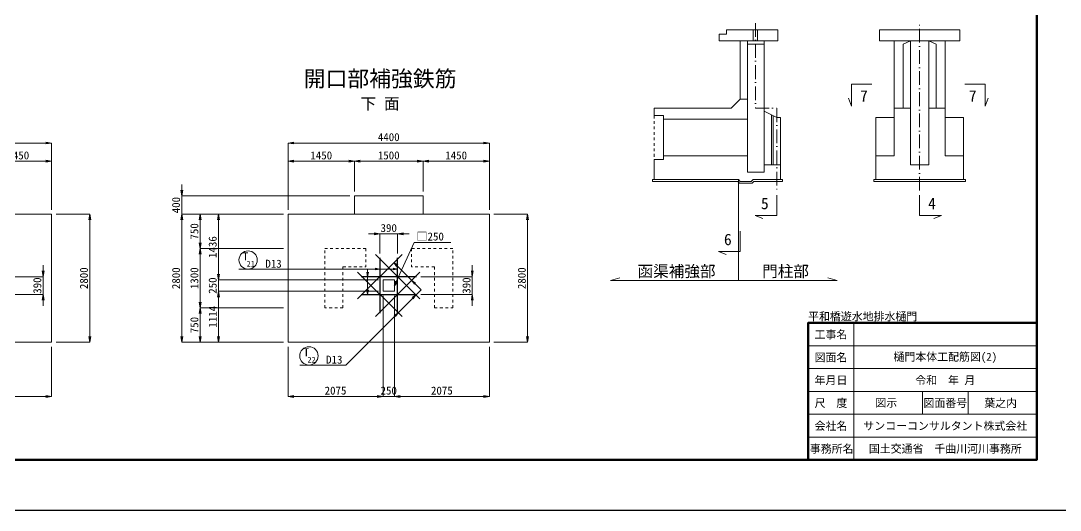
# Model space of a CAD drawing. Header units: millimetres. Extents: x 169470 to 758170, y -17820 to 11880.
# Drawn here: x 230330 to 253057, y -17820 to -7109 of the extents above; entities that cross this region are included whole.
import ezdxf
from ezdxf.enums import TextEntityAlignment as Align

# ---------------------------------------------------------------- set-up
doc = ezdxf.new("R2010")
doc.units = ezdxf.units.MM
doc.header["$LTSCALE"] = 50
doc.header["$PDSIZE"] = 300
doc.linetypes.add('SXF_一点短鎖線', pattern=[9.25, 6, -1.5, 0.25, -1.5])
doc.linetypes.add('SXF_跳び破線', pattern=[12, 6, -6])
doc.layers.get('Defpoints').update_dxf_attribs({"color": 151})
for name, color, linetype, lineweight in [('D-BGD', 7, 'Continuous', 13), ('D-BMK', 2, 'SXF_一点短鎖線', 13), ('D-STR-DIM', 7, 'Continuous', 13), ('D-STR-HTXT', 7, 'Continuous', 13), ('D-STR-STR5', 2, 'Continuous', 25), ('D-STR-TXT', 7, 'Continuous', 13), ('D-TTL', 2, 'Continuous', 140), ('D-TTL-FRAM', 2, 'Continuous', 50), ('D-TTL-LINE', 7, 'Continuous', 13), ('D-TTL-TXT', 7, 'Continuous', 13)]:
    doc.layers.add(name, color=color, linetype=linetype, lineweight=lineweight)
doc.styles.add('MS ゴシック', font='MS Gothic.ttf')
doc.styles.add('YOKO_GOTHIC', font='MS Gothic.ttf')
doc.dimstyles.new('DIM-50', dxfattribs={"dimscale": 50, "dimtxt": 3.5, "dimasz": 2.5, "dimexe": 0, "dimexo": 2, "dimgap": 0.8, "dimtad": 1, "dimdec": 0, "dimzin": 1, "dimdsep": 46, "dimtxsty": 'MS ゴシック', "dimblk": 'OPEN', "dimcen": 0.1, "dimclrd": 256, "dimclre": 256, "dimclrt": 256, "dimaunit": 1, "dimadec": 3, "dimazin": 0, "dimtfac": 1, "dimtdec": 0, "dimtix": 1, "dimtmove": 2, "dimatfit": 3, "dimldrblk": 'OPEN', "dimfxl": 1, "dimlwd": -1, "dimlwe": -1, "dimarcsym": 2})
doc.dimstyles.new('S50', dxfattribs={"dimscale": 50, "dimtxt": 3.5, "dimasz": 2, "dimexe": 1, "dimexo": 1, "dimgap": 1, "dimtad": 1, "dimdec": 0, "dimzin": 1, "dimdsep": 46, "dimtxsty": 'YOKO_GOTHIC', "dimblk": 'OPEN', "dimcen": 0, "dimclrd": 256, "dimclre": 256, "dimclrt": 256, "dimaunit": 1, "dimadec": 3, "dimazin": 0, "dimtfac": 1, "dimtdec": 0, "dimtix": 1, "dimtmove": 2, "dimatfit": 3, "dimldrblk": 'OPEN', "dimfxl": 1, "dimlwd": -1, "dimlwe": -1, "dimarcsym": 0})

# ---------------------------------------------------------------- blocks, each defined once
blk = doc.blocks.new('_Open')
at = {"color": 0, "linetype": 'ByBlock', "lineweight": -2}
for p, q in [((-1, 0.17), (0, 0)), ((-1, -0.17), (0, 0)), ((0, 0), (-1, 0))]:
    blk.add_line(p, q, dxfattribs=at)
blk = doc.blocks.new('*D1978')
at = {"layer": 'D-STR-DIM', "transparency": 16777216}
for p, q in [((236175, -11243), (236175, -10184)), ((236300, -10184), (237500, -10184)), ((237625, -10843), (237625, -10184))]:
    blk.add_line(p, q, dxfattribs=at)
at = {"layer": 'Defpoints', "color": 0, "transparency": 16777216}
for p in [(237625, -10184), (237625, -10943), (236175, -11343)]:
    blk.add_point(p, dxfattribs=at)
at = {"layer": 'D-STR-DIM', "transparency": 16777216, "xscale": 125, "yscale": 125, "zscale": 125, "rotation": 180}
blk.add_blockref('_Open', (236175, -10184), dxfattribs=at)
at = {"layer": 'D-STR-DIM', "transparency": 16777216, "xscale": 125, "yscale": 125, "zscale": 125}
blk.add_blockref('_Open', (237625, -10184), dxfattribs=at)
at = {"layer": 'D-STR-DIM', "transparency": 16777216, "insert": (236900, -10056), "char_height": 175, "attachment_point": 5, "style": 'MS ゴシック'}
blk.add_mtext('1450', dxfattribs=at)
blk = doc.blocks.new('*D1979')
at = {"layer": 'D-STR-DIM', "transparency": 16777216}
for p, q in [((237625, -10843), (237625, -10184)), ((237750, -10184), (239000, -10184)), ((239125, -10843), (239125, -10184))]:
    blk.add_line(p, q, dxfattribs=at)
at = {"layer": 'Defpoints', "color": 0, "transparency": 16777216}
for p in [(239125, -10184), (237625, -10943), (239125, -10943)]:
    blk.add_point(p, dxfattribs=at)
at = {"layer": 'D-STR-DIM', "transparency": 16777216, "xscale": 125, "yscale": 125, "zscale": 125, "rotation": 180}
blk.add_blockref('_Open', (237625, -10184), dxfattribs=at)
at = {"layer": 'D-STR-DIM', "transparency": 16777216, "xscale": 125, "yscale": 125, "zscale": 125}
blk.add_blockref('_Open', (239125, -10184), dxfattribs=at)
at = {"layer": 'D-STR-DIM', "transparency": 16777216, "insert": (238375, -10056), "char_height": 175, "attachment_point": 5, "style": 'MS ゴシック'}
blk.add_mtext('1500', dxfattribs=at)
blk = doc.blocks.new('*D1980')
at = {"layer": 'D-STR-DIM', "transparency": 16777216}
for p, q in [((239125, -10843), (239125, -10184)), ((239250, -10184), (240450, -10184)), ((240575, -11243), (240575, -10184))]:
    blk.add_line(p, q, dxfattribs=at)
at = {"layer": 'Defpoints', "color": 0, "transparency": 16777216}
for p in [(240575, -10184), (239125, -10943), (240575, -11343)]:
    blk.add_point(p, dxfattribs=at)
at = {"layer": 'D-STR-DIM', "transparency": 16777216, "xscale": 125, "yscale": 125, "zscale": 125, "rotation": 180}
blk.add_blockref('_Open', (239125, -10184), dxfattribs=at)
at = {"layer": 'D-STR-DIM', "transparency": 16777216, "xscale": 125, "yscale": 125, "zscale": 125}
blk.add_blockref('_Open', (240575, -10184), dxfattribs=at)
at = {"layer": 'D-STR-DIM', "transparency": 16777216, "insert": (239850, -10056), "char_height": 175, "attachment_point": 5, "style": 'MS ゴシック'}
blk.add_mtext('1450', dxfattribs=at)
blk = doc.blocks.new('*D1597')
at = {"layer": 'D-STR-DIM', "transparency": 16777216}
for p, q in [((236175, -11243), (236175, -9784)), ((236300, -9784), (240450, -9784)), ((240575, -11243), (240575, -9784))]:
    blk.add_line(p, q, dxfattribs=at)
at = {"layer": 'Defpoints', "color": 0, "transparency": 16777216}
for p in [(240575, -9784), (236175, -11343), (240575, -11343)]:
    blk.add_point(p, dxfattribs=at)
at = {"layer": 'D-STR-DIM', "transparency": 16777216, "xscale": 125, "yscale": 125, "zscale": 125, "rotation": 180}
blk.add_blockref('_Open', (236175, -9784), dxfattribs=at)
at = {"layer": 'D-STR-DIM', "transparency": 16777216, "xscale": 125, "yscale": 125, "zscale": 125}
blk.add_blockref('_Open', (240575, -9784), dxfattribs=at)
at = {"layer": 'D-STR-DIM', "transparency": 16777216, "insert": (238375, -9656), "char_height": 175, "attachment_point": 5, "style": 'MS ゴシック'}
blk.add_mtext('4400', dxfattribs=at)
blk = doc.blocks.new('*D1598')
at = {"layer": 'D-STR-DIM', "transparency": 16777216}
for p, q in [((233853, -10818), (233853, -10693)), ((237525, -10943), (233853, -10943)), ((233853, -10943), (233853, -11343)), ((236075, -11343), (233853, -11343)), ((233853, -11468), (233853, -11593))]:
    blk.add_line(p, q, dxfattribs=at)
at = {"layer": 'Defpoints', "color": 0, "transparency": 16777216}
for p in [(237625, -10943), (233853, -11343), (236175, -11343)]:
    blk.add_point(p, dxfattribs=at)
at = {"layer": 'D-STR-DIM', "transparency": 16777216, "xscale": 125, "yscale": 125, "zscale": 125}
for p, rotation in [((233853, -10943), 270), ((233853, -11343), 90)]:
    blk.add_blockref('_Open', p, dxfattribs=dict(at, rotation=rotation))
at = {"layer": 'D-STR-DIM', "transparency": 16777216, "insert": (233726, -11143), "char_height": 175, "attachment_point": 5, "rotation": 90, "style": 'MS ゴシック'}
blk.add_mtext('400', dxfattribs=at)
blk = doc.blocks.new('*D1599')
at = {"layer": 'D-STR-DIM', "transparency": 16777216}
for p, q in [((236075, -11343), (233853, -11343)), ((233853, -11468), (233853, -14018)), ((236075, -14143), (233853, -14143))]:
    blk.add_line(p, q, dxfattribs=at)
at = {"layer": 'Defpoints', "color": 0, "transparency": 16777216}
for p in [(236175, -11343), (233853, -14143), (236175, -14143)]:
    blk.add_point(p, dxfattribs=at)
at = {"layer": 'D-STR-DIM', "transparency": 16777216, "xscale": 125, "yscale": 125, "zscale": 125}
for p, rotation in [((233853, -11343), 90), ((233853, -14143), 270)]:
    blk.add_blockref('_Open', p, dxfattribs=dict(at, rotation=rotation))
at = {"layer": 'D-STR-DIM', "transparency": 16777216, "insert": (233726, -12743), "char_height": 175, "attachment_point": 5, "rotation": 90, "style": 'MS ゴシック'}
blk.add_mtext('2800', dxfattribs=at)
blk = doc.blocks.new('*D1600')
at = {"layer": 'D-STR-DIM', "transparency": 16777216}
for p, q in [((236075, -11343), (234253, -11343)), ((234253, -11468), (234253, -11968)), ((236075, -12093), (234253, -12093))]:
    blk.add_line(p, q, dxfattribs=at)
at = {"layer": 'Defpoints', "color": 0, "transparency": 16777216}
for p in [(236175, -11343), (234253, -12093), (236175, -12093)]:
    blk.add_point(p, dxfattribs=at)
at = {"layer": 'D-STR-DIM', "transparency": 16777216, "xscale": 125, "yscale": 125, "zscale": 125}
for p, rotation in [((234253, -11343), 90), ((234253, -12093), 270)]:
    blk.add_blockref('_Open', p, dxfattribs=dict(at, rotation=rotation))
at = {"layer": 'D-STR-DIM', "transparency": 16777216, "insert": (234126, -11718), "char_height": 175, "attachment_point": 5, "rotation": 90, "style": 'MS ゴシック'}
blk.add_mtext('750', dxfattribs=at)
blk = doc.blocks.new('*D1601')
at = {"layer": 'D-STR-DIM', "transparency": 16777216}
for p, q in [((236075, -13393), (234253, -13393)), ((234253, -13518), (234253, -14018)), ((236075, -14143), (234253, -14143))]:
    blk.add_line(p, q, dxfattribs=at)
at = {"layer": 'Defpoints', "color": 0, "transparency": 16777216}
for p in [(236175, -13393), (234253, -14143), (236175, -14143)]:
    blk.add_point(p, dxfattribs=at)
at = {"layer": 'D-STR-DIM', "transparency": 16777216, "xscale": 125, "yscale": 125, "zscale": 125}
for p, rotation in [((234253, -13393), 90), ((234253, -14143), 270)]:
    blk.add_blockref('_Open', p, dxfattribs=dict(at, rotation=rotation))
at = {"layer": 'D-STR-DIM', "transparency": 16777216, "insert": (234126, -13768), "char_height": 175, "attachment_point": 5, "rotation": 90, "style": 'MS ゴシック'}
blk.add_mtext('750', dxfattribs=at)
blk = doc.blocks.new('*D1602')
at = {"layer": 'D-STR-DIM', "transparency": 16777216}
for p, q in [((238250, -13129), (238250, -15331)), ((236175, -14243), (236175, -15331)), ((236300, -15331), (238125, -15331))]:
    blk.add_line(p, q, dxfattribs=at)
at = {"layer": 'Defpoints', "color": 0, "transparency": 16777216}
for p in [(238250, -13029), (236175, -14143), (238250, -15331)]:
    blk.add_point(p, dxfattribs=at)
at = {"layer": 'D-STR-DIM', "transparency": 16777216, "xscale": 125, "yscale": 125, "zscale": 125, "rotation": 180}
blk.add_blockref('_Open', (236175, -15331), dxfattribs=at)
at = {"layer": 'D-STR-DIM', "transparency": 16777216, "xscale": 125, "yscale": 125, "zscale": 125}
blk.add_blockref('_Open', (238250, -15331), dxfattribs=at)
at = {"layer": 'D-STR-DIM', "transparency": 16777216, "insert": (237212, -15203), "char_height": 175, "attachment_point": 5, "style": 'MS ゴシック'}
blk.add_mtext('2075', dxfattribs=at)
blk = doc.blocks.new('*D1603')
at = {"layer": 'D-STR-DIM', "transparency": 16777216}
for p, q in [((238500, -13129), (238500, -15331)), ((240575, -14243), (240575, -15331)), ((238625, -15331), (240450, -15331))]:
    blk.add_line(p, q, dxfattribs=at)
at = {"layer": 'Defpoints', "color": 0, "transparency": 16777216}
for p in [(238500, -13029), (240575, -14143), (240575, -15331)]:
    blk.add_point(p, dxfattribs=at)
at = {"layer": 'D-STR-DIM', "transparency": 16777216, "xscale": 125, "yscale": 125, "zscale": 125, "rotation": 180}
blk.add_blockref('_Open', (238500, -15331), dxfattribs=at)
at = {"layer": 'D-STR-DIM', "transparency": 16777216, "xscale": 125, "yscale": 125, "zscale": 125}
blk.add_blockref('_Open', (240575, -15331), dxfattribs=at)
at = {"layer": 'D-STR-DIM', "transparency": 16777216, "insert": (239537, -15203), "char_height": 175, "attachment_point": 5, "style": 'MS ゴシック'}
blk.add_mtext('2075', dxfattribs=at)
blk = doc.blocks.new('*D1604')
at = {"layer": 'D-STR-DIM', "transparency": 16777216}
for p, q in [((240675, -11343), (241412, -11343)), ((241412, -14018), (241412, -11468)), ((240675, -14143), (241412, -14143))]:
    blk.add_line(p, q, dxfattribs=at)
at = {"layer": 'Defpoints', "color": 0, "transparency": 16777216}
for p in [(240575, -11343), (241412, -11343), (240575, -14143)]:
    blk.add_point(p, dxfattribs=at)
at = {"layer": 'D-STR-DIM', "transparency": 16777216, "xscale": 125, "yscale": 125, "zscale": 125}
for p, rotation in [((241412, -11343), 90), ((241412, -14143), 270)]:
    blk.add_blockref('_Open', p, dxfattribs=dict(at, rotation=rotation))
at = {"layer": 'D-STR-DIM', "transparency": 16777216, "insert": (241285, -12743), "char_height": 175, "attachment_point": 5, "rotation": 90, "style": 'MS ゴシック'}
blk.add_mtext('2800', dxfattribs=at)
blk = doc.blocks.new('*D1540')
at = {"layer": 'D-STR-DIM', "transparency": 16777216}
for p, q in [((236075, -12093), (234253, -12093)), ((234253, -12218), (234253, -13268)), ((236075, -13393), (234253, -13393))]:
    blk.add_line(p, q, dxfattribs=at)
at = {"layer": 'Defpoints', "color": 0, "transparency": 16777216}
for p in [(236175, -12093), (234253, -13393), (236175, -13393)]:
    blk.add_point(p, dxfattribs=at)
at = {"layer": 'D-STR-DIM', "transparency": 16777216, "xscale": 125, "yscale": 125, "zscale": 125}
for p, rotation in [((234253, -12093), 90), ((234253, -13393), 270)]:
    blk.add_blockref('_Open', p, dxfattribs=dict(at, rotation=rotation))
at = {"layer": 'D-STR-DIM', "transparency": 16777216, "insert": (234126, -12743), "char_height": 175, "attachment_point": 5, "rotation": 90, "style": 'MS ゴシック'}
blk.add_mtext('1300', dxfattribs=at)
blk = doc.blocks.new('*D1541')
at = {"layer": 'D-STR-DIM', "transparency": 16777216}
for p, q in [((236075, -11343), (234653, -11343)), ((234653, -11468), (234653, -12654)), ((238150, -12779), (234653, -12779))]:
    blk.add_line(p, q, dxfattribs=at)
at = {"layer": 'Defpoints', "color": 0, "transparency": 16777216}
for p in [(236175, -11343), (234653, -12779), (238250, -12779)]:
    blk.add_point(p, dxfattribs=at)
at = {"layer": 'D-STR-DIM', "transparency": 16777216, "xscale": 125, "yscale": 125, "zscale": 125}
for p, rotation in [((234653, -11343), 90), ((234653, -12779), 270)]:
    blk.add_blockref('_Open', p, dxfattribs=dict(at, rotation=rotation))
at = {"layer": 'D-STR-DIM', "transparency": 16777216, "insert": (234526, -12061), "char_height": 175, "attachment_point": 5, "rotation": 90, "style": 'MS ゴシック'}
blk.add_mtext('1436', dxfattribs=at)
blk = doc.blocks.new('*D1542')
at = {"layer": 'D-STR-DIM', "transparency": 16777216}
for p, q in [((238150, -13029), (234653, -13029)), ((234653, -13154), (234653, -14018)), ((236075, -14143), (234653, -14143))]:
    blk.add_line(p, q, dxfattribs=at)
at = {"layer": 'Defpoints', "color": 0, "transparency": 16777216}
for p in [(238250, -13029), (234653, -14143), (236175, -14143)]:
    blk.add_point(p, dxfattribs=at)
at = {"layer": 'D-STR-DIM', "transparency": 16777216, "xscale": 125, "yscale": 125, "zscale": 125}
for p, rotation in [((234653, -13029), 90), ((234653, -14143), 270)]:
    blk.add_blockref('_Open', p, dxfattribs=dict(at, rotation=rotation))
at = {"layer": 'D-STR-DIM', "transparency": 16777216, "insert": (234526, -13586), "char_height": 175, "attachment_point": 5, "rotation": 90, "style": 'MS ゴシック'}
blk.add_mtext('1114', dxfattribs=at)
blk = doc.blocks.new('*D1976')
at = {"layer": 'D-STR-DIM', "transparency": 16777216}
for p, q in [((238055, -11774), (237930, -11774)), ((238180, -12199), (238180, -11774)), ((238180, -11774), (238570, -11774)), ((238570, -12199), (238570, -11774)), ((238695, -11774), (238820, -11774))]:
    blk.add_line(p, q, dxfattribs=at)
at = {"layer": 'Defpoints', "color": 0, "transparency": 16777216}
for p in [(238570, -11774), (238180, -12299), (238570, -12299)]:
    blk.add_point(p, dxfattribs=at)
at = {"layer": 'D-STR-DIM', "transparency": 16777216, "xscale": 125, "yscale": 125, "zscale": 125}
blk.add_blockref('_Open', (238180, -11774), dxfattribs=at)
at = {"layer": 'D-STR-DIM', "transparency": 16777216, "xscale": 125, "yscale": 125, "zscale": 125, "rotation": 180}
blk.add_blockref('_Open', (238570, -11774), dxfattribs=at)
at = {"layer": 'D-STR-DIM', "transparency": 16777216, "insert": (238375, -11646), "char_height": 175, "attachment_point": 5, "style": 'MS ゴシック'}
blk.add_mtext('390', dxfattribs=at)
blk = doc.blocks.new('*D1977')
at = {"layer": 'D-STR-DIM', "transparency": 16777216}
for p, q in [((240203, -12584), (240203, -12459)), ((239080, -12709), (240203, -12709)), ((240203, -12709), (240203, -13099)), ((239080, -13099), (240203, -13099)), ((240203, -13224), (240203, -13349))]:
    blk.add_line(p, q, dxfattribs=at)
at = {"layer": 'Defpoints', "color": 0, "transparency": 16777216}
for p in [(238980, -12709), (238980, -13099), (240203, -13099)]:
    blk.add_point(p, dxfattribs=at)
at = {"layer": 'D-STR-DIM', "transparency": 16777216, "xscale": 125, "yscale": 125, "zscale": 125}
for p, rotation in [((240203, -12709), 270), ((240203, -13099), 90)]:
    blk.add_blockref('_Open', p, dxfattribs=dict(at, rotation=rotation))
at = {"layer": 'D-STR-DIM', "transparency": 16777216, "insert": (240076, -12904), "char_height": 175, "attachment_point": 5, "rotation": 90, "style": 'MS ゴシック'}
blk.add_mtext('390', dxfattribs=at)
blk = doc.blocks.new('*D1937')
at = {"layer": 'D-STR-DIM', "transparency": 16777216}
for p, q in [((234653, -12654), (234653, -12529)), ((238150, -12779), (234653, -12779)), ((234653, -12779), (234653, -13029)), ((238150, -13029), (234653, -13029)), ((234653, -13154), (234653, -13279))]:
    blk.add_line(p, q, dxfattribs=at)
at = {"layer": 'Defpoints', "color": 0, "transparency": 16777216}
for p in [(238250, -12779), (234653, -13029), (238250, -13029)]:
    blk.add_point(p, dxfattribs=at)
at = {"layer": 'D-STR-DIM', "transparency": 16777216, "xscale": 125, "yscale": 125, "zscale": 125}
for p, rotation in [((234653, -12779), 270), ((234653, -13029), 90)]:
    blk.add_blockref('_Open', p, dxfattribs=dict(at, rotation=rotation))
at = {"layer": 'D-STR-DIM', "transparency": 16777216, "insert": (234526, -12904), "char_height": 175, "attachment_point": 5, "rotation": 90, "style": 'MS ゴシック'}
blk.add_mtext('250', dxfattribs=at)
blk = doc.blocks.new('*D1938')
at = {"layer": 'D-STR-DIM', "transparency": 16777216}
for p, q in [((238250, -13129), (238250, -15331)), ((238500, -13129), (238500, -15331)), ((238125, -15331), (238000, -15331)), ((238500, -15331), (238250, -15331)), ((238625, -15331), (238750, -15331))]:
    blk.add_line(p, q, dxfattribs=at)
at = {"layer": 'Defpoints', "color": 0, "transparency": 16777216}
for p in [(238250, -13029), (238500, -13029), (238250, -15331)]:
    blk.add_point(p, dxfattribs=at)
at = {"layer": 'D-STR-DIM', "transparency": 16777216, "xscale": 125, "yscale": 125, "zscale": 125}
blk.add_blockref('_Open', (238250, -15331), dxfattribs=at)
at = {"layer": 'D-STR-DIM', "transparency": 16777216, "xscale": 125, "yscale": 125, "zscale": 125, "rotation": 180}
blk.add_blockref('_Open', (238500, -15331), dxfattribs=at)
at = {"layer": 'D-STR-DIM', "transparency": 16777216, "insert": (238375, -15203), "char_height": 175, "attachment_point": 5, "style": 'MS ゴシック'}
blk.add_mtext('250', dxfattribs=at)
blk = doc.blocks.new('*D2679')
at = {"layer": 'D-STR-DIM', "transparency": 16777216}
for p, q in [((229551, -10843), (229551, -10184)), ((229676, -10184), (230876, -10184)), ((231001, -11243), (231001, -10184))]:
    blk.add_line(p, q, dxfattribs=at)
at = {"layer": 'Defpoints', "color": 0, "transparency": 16777216}
for p in [(231001, -10184), (229551, -10943), (231001, -11343)]:
    blk.add_point(p, dxfattribs=at)
at = {"layer": 'D-STR-DIM', "transparency": 16777216, "xscale": 125, "yscale": 125, "zscale": 125, "rotation": 180}
blk.add_blockref('_Open', (229551, -10184), dxfattribs=at)
at = {"layer": 'D-STR-DIM', "transparency": 16777216, "xscale": 125, "yscale": 125, "zscale": 125}
blk.add_blockref('_Open', (231001, -10184), dxfattribs=at)
at = {"layer": 'D-STR-DIM', "transparency": 16777216, "insert": (230276, -10056), "char_height": 175, "attachment_point": 5, "style": 'MS ゴシック'}
blk.add_mtext('1450', dxfattribs=at)
blk = doc.blocks.new('*D2666')
at = {"layer": 'D-STR-DIM', "transparency": 16777216}
for p, q in [((226602, -11243), (226602, -9784)), ((226727, -9784), (230876, -9784)), ((231001, -11243), (231001, -9784))]:
    blk.add_line(p, q, dxfattribs=at)
at = {"layer": 'Defpoints', "color": 0, "transparency": 16777216}
for p in [(231001, -9784), (226602, -11343), (231001, -11343)]:
    blk.add_point(p, dxfattribs=at)
at = {"layer": 'D-STR-DIM', "transparency": 16777216, "xscale": 125, "yscale": 125, "zscale": 125, "rotation": 180}
blk.add_blockref('_Open', (226602, -9784), dxfattribs=at)
at = {"layer": 'D-STR-DIM', "transparency": 16777216, "xscale": 125, "yscale": 125, "zscale": 125}
blk.add_blockref('_Open', (231001, -9784), dxfattribs=at)
at = {"layer": 'D-STR-DIM', "transparency": 16777216, "insert": (228801, -9656), "char_height": 175, "attachment_point": 5, "style": 'MS ゴシック'}
blk.add_mtext('4400', dxfattribs=at)
blk = doc.blocks.new('*D2672')
at = {"layer": 'D-STR-DIM', "transparency": 16777216}
for p, q in [((228926, -13129), (228926, -15331)), ((231001, -14243), (231001, -15331)), ((229051, -15331), (230876, -15331))]:
    blk.add_line(p, q, dxfattribs=at)
at = {"layer": 'Defpoints', "color": 0, "transparency": 16777216}
for p in [(228926, -13029), (231001, -14143), (231001, -15331)]:
    blk.add_point(p, dxfattribs=at)
at = {"layer": 'D-STR-DIM', "transparency": 16777216, "xscale": 125, "yscale": 125, "zscale": 125, "rotation": 180}
blk.add_blockref('_Open', (228926, -15331), dxfattribs=at)
at = {"layer": 'D-STR-DIM', "transparency": 16777216, "xscale": 125, "yscale": 125, "zscale": 125}
blk.add_blockref('_Open', (231001, -15331), dxfattribs=at)
at = {"layer": 'D-STR-DIM', "transparency": 16777216, "insert": (229964, -15203), "char_height": 175, "attachment_point": 5, "style": 'MS ゴシック'}
blk.add_mtext('2075', dxfattribs=at)
blk = doc.blocks.new('*D2673')
at = {"layer": 'D-STR-DIM', "transparency": 16777216}
for p, q in [((231101, -11343), (231839, -11343)), ((231839, -14018), (231839, -11468)), ((231101, -14143), (231839, -14143))]:
    blk.add_line(p, q, dxfattribs=at)
at = {"layer": 'Defpoints', "color": 0, "transparency": 16777216}
for p in [(231001, -11343), (231839, -11343), (231001, -14143)]:
    blk.add_point(p, dxfattribs=at)
at = {"layer": 'D-STR-DIM', "transparency": 16777216, "xscale": 125, "yscale": 125, "zscale": 125}
for p, rotation in [((231839, -11343), 90), ((231839, -14143), 270)]:
    blk.add_blockref('_Open', p, dxfattribs=dict(at, rotation=rotation))
at = {"layer": 'D-STR-DIM', "transparency": 16777216, "insert": (231711, -12743), "char_height": 175, "attachment_point": 5, "rotation": 90, "style": 'MS ゴシック'}
blk.add_mtext('2800', dxfattribs=at)
blk = doc.blocks.new('*D2681')
at = {"layer": 'D-STR-DIM', "transparency": 16777216}
for p, q in [((230820, -12584), (230820, -12459)), ((229696, -12709), (230820, -12709)), ((230820, -12709), (230820, -13099)), ((229696, -13099), (230820, -13099)), ((230820, -13224), (230820, -13349))]:
    blk.add_line(p, q, dxfattribs=at)
at = {"layer": 'Defpoints', "color": 0, "transparency": 16777216}
for p in [(229596, -12709), (229596, -13099), (230820, -13099)]:
    blk.add_point(p, dxfattribs=at)
at = {"layer": 'D-STR-DIM', "transparency": 16777216, "xscale": 125, "yscale": 125, "zscale": 125}
for p, rotation in [((230820, -12709), 270), ((230820, -13099), 90)]:
    blk.add_blockref('_Open', p, dxfattribs=dict(at, rotation=rotation))
at = {"layer": 'D-STR-DIM', "transparency": 16777216, "insert": (230692, -12904), "char_height": 175, "attachment_point": 5, "rotation": 90, "style": 'MS ゴシック'}
blk.add_mtext('390', dxfattribs=at)

msp = doc.modelspace()

# ---------------------------------------------------------------- linework, layer by layer
at = {"layer": 'D-BGD'}
for p, q in [((245601.8, -7404.46), (245601.8, -7544.46)), ((245601.8, -7404.46), (245761.8, -7404.46)), ((245761.8, -7304.46), (246881.8, -7304.46)), ((245761.8, -7304.46), (245761.8, -7404.46)), ((246881.8, -7304.46), (246881.8, -7544.46)), ((245601.8, -7544.46), (246881.8, -7544.46)), ((246061.8, -7544.46), (246061.8, -8824.46)), ((246221.8, -7544.46), (246221.8, -10424.46)), ((246221.8, -7624.46), (246581.8, -7624.46)), ((246581.8, -7544.46), (246581.8, -10424.46)), ((246061.8, -8824.46), (245861.8, -9024.46)), ((246061.8, -8824.46), (246221.8, -8824.46)), ((244181.68, -9184.46), (244181.68, -9024.46)), ((244181.68, -9024.46), (245861.8, -9024.46)), ((244181.68, -9104.46), (244181.68, -9064.46)), ((246581.8, -9024.46), (246581.8, -10424.46)), ((246581.8, -9084.46), (246861.8, -9224.46)), ((249423.47, -9224.46), (249423.47, -9064.46)), ((250543.47, -9224.46), (250543.47, -9024.46)), ((246221.8, -9264.46), (244381.68, -9264.46)), ((246741.8, -10264.46), (246741.8, -9164.46)), ((246781.8, -10264.46), (246781.8, -9184.46)), ((246861.8, -9224.46), (246941.8, -9224.46)), ((246941.8, -9224.46), (246941.8, -10584.46)), ((249423.47, -9224.46), (249423.47, -10064.46)), ((250543.47, -9224.46), (250543.47, -10064.46)), ((244181.68, -10144.46), (244181.68, -10584.46)), ((246221.8, -10064.46), (244381.68, -10064.46)), ((249023.47, -10584.46), (249023.47, -10064.46)), ((249423.47, -10064.46), (249023.47, -10064.46)), ((250543.47, -10064.46), (250943.47, -10064.46)), ((250943.47, -10584.46), (250943.47, -10064.46)), ((246581.8, -10424.46), (246221.8, -10424.46)), ((246941.8, -10264.46), (246581.8, -10264.46)), ((244181.68, -10584.46), (244141.68, -10584.46)), ((244141.68, -10624.46), (244141.68, -10584.46)), ((246005.23, -10624.46), (244141.68, -10624.46)), ((246021.8, -10584.46), (244181.68, -10584.46)), ((246005.23, -10624.46), (246045.23, -10664.46)), ((246021.8, -10584.46), (246061.8, -10624.46)), ((246045.23, -10664.46), (246318.37, -10664.46)), ((246061.8, -10624.46), (246301.8, -10624.46)), ((246301.8, -10624.46), (246341.8, -10584.46)), ((246318.37, -10664.46), (246358.37, -10624.46)), ((246941.8, -10584.46), (246341.8, -10584.46)), ((246981.8, -10624.46), (246358.37, -10624.46)), ((246981.8, -10584.46), (246941.8, -10584.46)), ((246981.8, -10584.46), (246981.8, -10624.46)), ((231001.37, -11343.16), (226601.58, -11343.16)), ((231001.37, -14143.04), (231001.37, -11343.16)), ((240574.83, -11343.16), (236175.04, -11343.16)), ((236175.04, -11343.16), (236175.04, -14143.04)), ((240574.83, -14143.04), (240574.83, -11343.16)), ((226601.58, -14143.04), (231001.37, -14143.04)), ((236175.04, -14143.04), (240574.83, -14143.04))]:
    msp.add_line(p, q, dxfattribs=at)
at = {"layer": 'D-BGD', "ltscale": 0.2}
for p, q in [((246341.8, -7544.46), (246341.8, -7304.46)), ((246441.8, -7544.46), (246441.8, -7304.46))]:
    msp.add_line(p, q, dxfattribs=at)
at = {"layer": 'D-BGD', "ltscale": 1500}
for p, q in [((250863.42, -7304.46), (249103.51, -7304.46)), ((249103.51, -7304.46), (249103.51, -7544.46)), ((250863.42, -7304.46), (250863.42, -7544.46)), ((250863.42, -7544.46), (249103.51, -7544.46)), ((249423.47, -7544.46), (249423.47, -8824.46)), ((249623.47, -7624.46), (249783.47, -7544.46)), ((249623.47, -7624.46), (249623.47, -9024.46)), ((249783.47, -7544.46), (249783.47, -9324.46)), ((250183.47, -7544.46), (250183.47, -9324.46)), ((250183.47, -7544.46), (250343.47, -7624.46)), ((250343.47, -7624.46), (250343.47, -9024.46)), ((250543.47, -7544.46), (250543.47, -8824.46)), ((249423.47, -8824.46), (249423.47, -9064.46)), ((250543.47, -8824.46), (250543.47, -9024.46)), ((249783.47, -9024.46), (249423.47, -9024.46)), ((250543.47, -9024.46), (250183.47, -9024.46)), ((249783.47, -10264.46), (249783.47, -9324.46)), ((250183.47, -10264.46), (250183.47, -9324.46)), ((250183.47, -10264.46), (249783.47, -10264.46)), ((249023.47, -10584.46), (250943.47, -10584.46))]:
    msp.add_line(p, q, dxfattribs=at)
at = {"layer": 'D-BGD', "linetype": 'SXF_跳び破線', "ltscale": 0.2}
for p, q in [((244181.68, -9184.46), (244181.68, -10144.46)), ((237374.93, -13393.04), (237374.93, -12493.04)), ((237374.93, -12493.04), (237874.93, -12493.04)), ((239374.93, -12493.04), (238874.93, -12493.04)), ((239374.93, -13393.04), (239374.93, -12493.04))]:
    msp.add_line(p, q, dxfattribs=at)
at = {"layer": 'D-BGD'}
for points in [[(244181.68, -10144.46), (244381.68, -10144.46), (244381.68, -9184.46), (244181.68, -9184.46)], [(249023.47, -10064.46), (249023.47, -9224.46), (249423.47, -9224.46)], [(250943.47, -10064.46), (250943.47, -9224.46), (250543.47, -9224.46)], [(237624.93, -11343.16), (237624.93, -10943.16), (239124.93, -10943.16), (239124.93, -11343.16)]]:
    msp.add_lwpolyline(points, dxfattribs=at)
at = {"layer": 'D-BGD', "ltscale": 1500}
msp.add_lwpolyline([(250943.47, -10584.46), (250983.47, -10584.46), (250983.47, -10624.46), (248983.47, -10624.46), (248983.47, -10584.46), (249023.47, -10584.46)], dxfattribs=at)
at = {"layer": 'D-BGD', "linetype": 'SXF_跳び破線', "ltscale": 0.2}
for points in [[(237374.93, -13393.04), (236974.93, -13393.04), (236974.93, -12093.04), (237874.93, -12093.04), (237874.93, -12493.04)], [(239374.93, -13393.04), (239774.93, -13393.04), (239774.93, -12093.04), (238874.93, -12093.04), (238874.93, -12493.04)]]:
    msp.add_lwpolyline(points, dxfattribs=at)
at = {"layer": 'D-BGD'}
msp.add_lwpolyline([(238249.93, -13029.04), (238249.93, -12779.04), (238499.93, -12779.04), (238499.93, -13029.04)], close=True, dxfattribs=at)
at = {"layer": 'D-BMK'}
msp.add_line((249983.47, -10824.46), (249983.47, -7159.05), dxfattribs=at)
msp.add_lwpolyline([(246391.07, -7159.05), (246391.07, -9024.46), (246861.8, -9024.46), (246861.8, -10824.46)], dxfattribs=at)
at = {"layer": 'D-STR-DIM'}
for p, q in [((246021.8, -10584.46), (246021.8, -12789.95)), ((243224.05, -12789.95), (243426.64, -12735.67)), ((243224.05, -12789.95), (248179.39, -12789.95)), ((248179.39, -12789.95), (247976.8, -12735.67))]:
    msp.add_line(p, q, dxfattribs=at)
at = {"layer": 'D-STR-HTXT'}
for p, q in [((238487.89, -12401.08), (239082.64, -12995.82)), ((235100.75, -12543.17), (238569.93, -12543.17)), ((237913.54, -12543.17), (237913.54, -13099.04)), ((237436.25, -14642.21), (239082.64, -12995.82)), ((236429.69, -14642.21), (237436.25, -14642.21))]:
    msp.add_line(p, q, dxfattribs=at)
for points in [[(248941.47, -8498.49), (248493.47, -8498.49), (248493.47, -8974.94), (248427.43, -8805.69)], [(250970.59, -8498.49), (251418.59, -8498.49), (251418.59, -8974.94), (251484.63, -8805.69)], [(246861.8, -10924.46), (246861.8, -11372.46), (246385.36, -11372.46), (246554.6, -11438.5)], [(249983.47, -10924.46), (249983.47, -11372.46), (250459.91, -11372.46), (250290.66, -11438.5)], [(246061.8, -11711.77), (246061.8, -12159.77), (245585.36, -12159.77), (245754.6, -12225.8)]]:
    msp.add_lwpolyline(points, dxfattribs=at)
at = {"layer": 'D-STR-HTXT', "color": 4}
for centre in [(235300.75, -12343.17), (236629.69, -14442.21)]:
    msp.add_circle(centre, 200, dxfattribs=at)
at = {"layer": 'D-STR-STR5'}
for p, q in [((238665.33, -12223.64), (237695.5, -13193.47)), ((239055.33, -13193.47), (238085.5, -12223.64)), ((238179.93, -12299.04), (238179.93, -13509.04)), ((238569.93, -13509.04), (238569.93, -12299.04)), ((238665.33, -13583.47), (237695.5, -12613.64)), ((238979.93, -12709.04), (237769.93, -12709.04)), ((239055.33, -12613.64), (238085.5, -13583.47)), ((237769.93, -13099.04), (238979.93, -13099.04))]:
    msp.add_line(p, q, dxfattribs=at)
at = {"layer": 'D-TTL'}
msp.add_lwpolyline([(212544.53, 10780), (212544.53, -16720), (252544.53, -16720), (252544.53, 10780)], close=True, dxfattribs=at)
at = {"layer": 'D-TTL-FRAM'}
msp.add_lwpolyline([(247544.53, -16720), (247544.53, -13720), (252544.53, -13720)], dxfattribs=at)
at = {"layer": 'D-TTL-LINE'}
for p, q in [((248544.53, -16720), (248544.53, -13720)), ((247544.53, -14220), (252544.53, -14220)), ((247544.53, -14720), (252544.53, -14720)), ((247544.53, -15220), (252544.53, -15220)), ((250044.53, -15720), (250044.53, -15220)), ((251044.53, -15720), (251044.53, -15220)), ((247544.53, -15720), (252544.53, -15720)), ((247544.53, -16220), (252544.53, -16220))]:
    msp.add_line(p, q, dxfattribs=at)
at = {"layer": 'Defpoints', "color": 1}
msp.add_lwpolyline([(211519.53, 11880), (211519.53, -17820), (253569.53, -17820), (253569.53, 11880)], close=True, dxfattribs=at)

# ---------------------------------------------------------------- block references
at = {"layer": 'D-STR-HTXT', "xscale": 100, "yscale": 100, "zscale": 100}
for p, rotation in [((238487.89, -12401.08), 134.9999999994166), ((237913.54, -12709.04), 270.0000000000001), ((238877.89, -12791.08), 134.9999999994166), ((237913.54, -13099.04), 270.0000000000001), ((238970.16, -13108.3), 44.99999999941656), ((238580.16, -13498.3), 44.99999999941656)]:
    msp.add_blockref('_Open', p, dxfattribs=dict(at, rotation=rotation))
for p in [(238179.93, -12543.17), (238569.93, -12543.17)]:
    msp.add_blockref('_Open', p, dxfattribs=at)

# ---------------------------------------------------------------- texts
at = {"layer": 'D-STR-TXT', "style": 'YOKO_GOTHIC'}
for s, height, p in [('開口部補強鉄筋', 350, (238186.36, -8551.49)), ('下 面', 250, (238186.36, -9048.49)), ('7', 250, (248764.08, -8880.6)), ('7', 250, (251143.3, -8880.6)), ('5', 250, (246598.32, -11232.05)), ('4', 250, (250253.29, -11232.05)), ('6', 250, (245789.43, -12019.35))]:
    msp.add_text(s, height=height, dxfattribs=at).set_placement(p, align=Align.CENTER)
for s, p in [('□250', (238985.07, -11917.47)), ('D13', (235677.27, -12513.17)), ('D13', (237006.21, -14612.21))]:
    msp.add_text(s, height=175, dxfattribs=at).set_placement(p)
at = {"layer": 'D-STR-TXT', "color": 4, "style": 'YOKO_GOTHIC'}
for s, height, p in [('T', 175, (235244.47, -12351.49)), ('21', 125, (235360.13, -12489.29)), ('T', 175, (236573.41, -14450.53)), ('22', 125, (236689.07, -14588.33))]:
    msp.add_text(s, height=height, dxfattribs=at).set_placement(p, align=Align.CENTER)
at = {"layer": 'D-STR-TXT', "style": 'YOKO_GOTHIC'}
for s, p in [('函渠補強部', (243815.85, -12789.95)), ('門柱部', (246540.44, -12789.95))]:
    msp.add_text(s, height=250, dxfattribs=at).set_placement(p, align=Align.BOTTOM_LEFT)
at = {"layer": 'D-TTL-TXT', "style": 'MS ゴシック'}
msp.add_text('平和橋遊水地排水樋門', height=175, dxfattribs=at).set_placement((247544.53, -13720), align=Align.BOTTOM_LEFT)
for s, p in [('工事名', (248044.53, -13970)), ('図面名', (248044.53, -14470)), ('樋門本体工配筋図(2)', (250544.53, -14470)), ('年月日', (248044.53, -14970)), ('令和  年 月', (250544.53, -14970)), ('尺\u3000度', (248044.53, -15470)), ('図示', (249254.43, -15470)), ('図面番号', (250544.53, -15470)), ('葉之内', (251754.43, -15470)), ('会社名', (248044.53, -15970)), ('サンコーコンサルタント株式会社', (250544.53, -15970)), ('事務所名', (248060.6, -16470)), ('国土交通省\u3000千曲川河川事務所', (250544.53, -16470))]:
    msp.add_text(s, height=175, dxfattribs=at).set_placement(p, align=Align.MIDDLE)

# ---------------------------------------------------------------- dimensions: what is measured, and where the dimension line sits
at = {"layer": 'D-STR-DIM'}
for base, p1, p2, picture, middle in [((231001.37, -9783.74), (226601.58, -11343.16), (231001.37, -11343.16), '*D2666', (228801.48, -9656.24)), ((240574.83, -9783.74), (236175.04, -11343.16), (240574.83, -11343.16), '*D1597', (238374.93, -9656.24)), ((231001.37, -10183.74), (229551.48, -10943.16), (231001.37, -11343.16), '*D2679', (230276.42, -10056.24)), ((237624.93, -10183.74), (236175.04, -11343.16), (237624.93, -10943.16), '*D1978', (236899.99, -10056.24)), ((239124.93, -10183.74), (237624.93, -10943.16), (239124.93, -10943.16), '*D1979', (238374.93, -10056.24)), ((240574.83, -10183.74), (239124.93, -10943.16), (240574.83, -11343.16), '*D1980', (239849.88, -10056.24)), ((238569.93, -11773.96), (238179.93, -12299.04), (238569.93, -12299.04), '*D1976', (238374.93, -11646.46)), ((231001.37, -15330.67), (228926.48, -13029.04), (231001.37, -14143.04), '*D2672', (229963.92, -15203.17)), ((238249.93, -15330.67), (236175.04, -14143.04), (238249.93, -13029.04), '*D1602', (237212.49, -15203.17)), ((238249.93, -15330.67), (238499.93, -13029.04), (238249.93, -13029.04), '*D1938', (238374.93, -15203.17)), ((240574.83, -15330.67), (238499.93, -13029.04), (240574.83, -14143.04), '*D1603', (239537.38, -15203.17))]:
    dim = msp.add_linear_dim(base=base, p1=p1, p2=p2, dimstyle='DIM-50', dxfattribs=at)
    dim.commit()
    dim.dimension.update_dxf_attribs({"geometry": picture, "text_midpoint": middle})
for base, p1, p2, picture, middle in [((233853.03, -11343.16), (237624.93, -10943.16), (236175.04, -11343.16), '*D1598', (233725.53, -11143.16)), ((231838.77, -11343.16), (231001.37, -14143.04), (231001.37, -11343.16), '*D2673', (231711.27, -12743.1)), ((233853.03, -14143.04), (236175.04, -11343.16), (236175.04, -14143.04), '*D1599', (233725.53, -12743.1)), ((234253.03, -12093.04), (236175.04, -11343.16), (236175.04, -12093.04), '*D1600', (234125.53, -11718.1)), ((234653.03, -12779.04), (236175.04, -11343.16), (238249.93, -12779.04), '*D1541', (234525.53, -12061.1)), ((241412.23, -11343.16), (240574.83, -14143.04), (240574.83, -11343.16), '*D1604', (241284.73, -12743.1)), ((234253.03, -13393.04), (236175.04, -12093.04), (236175.04, -13393.04), '*D1540', (234125.53, -12743.04)), ((230819.57, -13099.04), (229596.48, -12709.04), (229596.48, -13099.04), '*D2681', (230692.07, -12904.04)), ((240203.03, -13099.04), (238979.93, -12709.04), (238979.93, -13099.04), '*D1977', (240075.53, -12904.04)), ((234653.03, -13029.04), (238249.93, -12779.04), (238249.93, -13029.04), '*D1937', (234525.53, -12904.04)), ((234653.03, -14143.04), (238249.93, -13029.04), (236175.04, -14143.04), '*D1542', (234525.53, -13586.04)), ((234253.03, -14143.04), (236175.04, -13393.04), (236175.04, -14143.04), '*D1601', (234125.53, -13768.04))]:
    dim = msp.add_linear_dim(base=base, p1=p1, p2=p2, angle=90, dimstyle='DIM-50', dxfattribs=at)
    dim.commit()
    dim.dimension.update_dxf_attribs({"geometry": picture, "text_midpoint": middle})

# ---------------------------------------------------------------- leaders
at = {"layer": 'D-STR-HTXT'}
msp.add_leader([(238499.93, -12904.04), (238934.01, -11959.75), (239734.01, -11959.75)], dimstyle='S50', dxfattribs=at)

doc.saveas('drawing.dxf')
